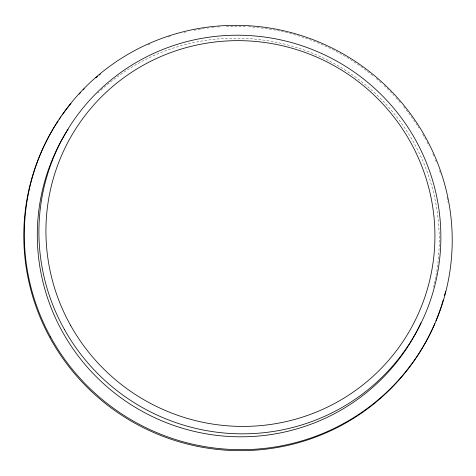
<?xml version="1.0" encoding="UTF-8"?>
<svg xmlns="http://www.w3.org/2000/svg" width="476" height="476" viewBox="0 0 476 476"><rect width="100%" height="100%" fill="white"/><g stroke="black" fill="none" stroke-linecap="round" stroke-linejoin="round"><path stroke-width="0.36" stroke-dasharray="2.38 1.78" d="M97.836 93.147A201.675 198.611 28.5 0 1 98.907 92.136M101.061 90.131A201.675 198.611 28.5 0 1 339.715 66.753A201.675 198.611 28.5 0 1 433.547 287.135M147.822 44.845A214.682 211.421 28.5 0 1 149.839 43.953M168.076 37.015A214.682 211.421 28.5 0 1 170.128 36.355M184.141 32.428A214.682 211.421 28.5 0 1 185.563 32.082M194.131 30.244A214.682 211.421 28.5 0 1 204.281 28.524M207.197 28.126A214.682 211.421 28.5 0 1 208.655 27.941M211.576 27.602A214.682 211.421 28.5 0 1 213.784 27.37M217.461 27.043A214.682 211.421 28.5 0 1 221.156 26.769M226.326 26.501A214.682 211.421 28.5 0 1 245.568 26.585M248.526 26.751A214.682 211.421 28.5 0 1 374.035 76.707M376.302 78.623A214.682 211.421 28.5 0 1 381.294 83.026M384.007 85.537A214.682 211.421 28.5 0 1 393.92 95.498M395.919 97.675A214.682 211.421 28.5 0 1 400.304 102.655M403.594 106.606A214.682 211.421 28.5 0 1 418.922 127.99M422.676 134.202A214.682 211.421 28.5 0 1 425.544 139.284M426.942 141.89A214.682 211.421 28.5 0 1 428.977 145.829M432.791 153.825A214.682 211.421 28.5 0 1 433.69 155.848M435.397 159.841A214.682 211.421 28.5 0 1 436.218 161.846M439.544 170.634A214.682 211.421 28.5 0 1 440.943 174.734M447.035 197.213A214.682 211.421 28.5 0 1 448.041 202.24"/><path stroke-width="0.71" d="M420.968 322.871A201.675 198.611 28.5 0 1 142.717 411.615A201.675 198.611 28.5 0 1 68.11 129.282M434.814 323.561A214.682 211.421 28.5 0 1 137.647 424.729A214.682 211.421 28.5 0 1 58.06 121.035M59.262 119.22A214.682 211.421 28.5 0 1 60.898 116.822M62.154 115.037A214.682 211.421 28.5 0 1 70.96 103.476M79.105 94.117A214.682 211.421 28.5 0 1 80.599 92.517M83.121 89.887A214.682 211.421 28.5 0 1 84.145 88.845M95.878 77.874A214.682 211.421 28.5 0 1 97.544 76.452M99.21 75.047A214.682 211.421 28.5 0 1 100.335 74.125M445.578 291.437A214.682 211.421 28.5 0 1 444.477 295.709M443.269 299.999A214.682 211.421 28.5 0 1 435.945 320.866M50.593 336.966A214.682 211.421 28.5 0 0 421.058 350.08A214.682 211.421 28.5 0 0 243.159 25.472A214.682 211.421 28.5 0 0 50.593 336.966M64.343 329.332A201.675 198.611 28.5 0 0 412.412 338.954A201.675 198.611 28.5 0 0 242.909 35.289A201.675 198.611 28.5 0 0 64.343 329.332M70.543 325.281A195.166 192.203 28.5 0 0 407.385 334.592A195.166 192.203 28.5 0 0 243.349 40.728A195.166 192.203 28.5 0 0 70.543 325.281"/></g></svg>
